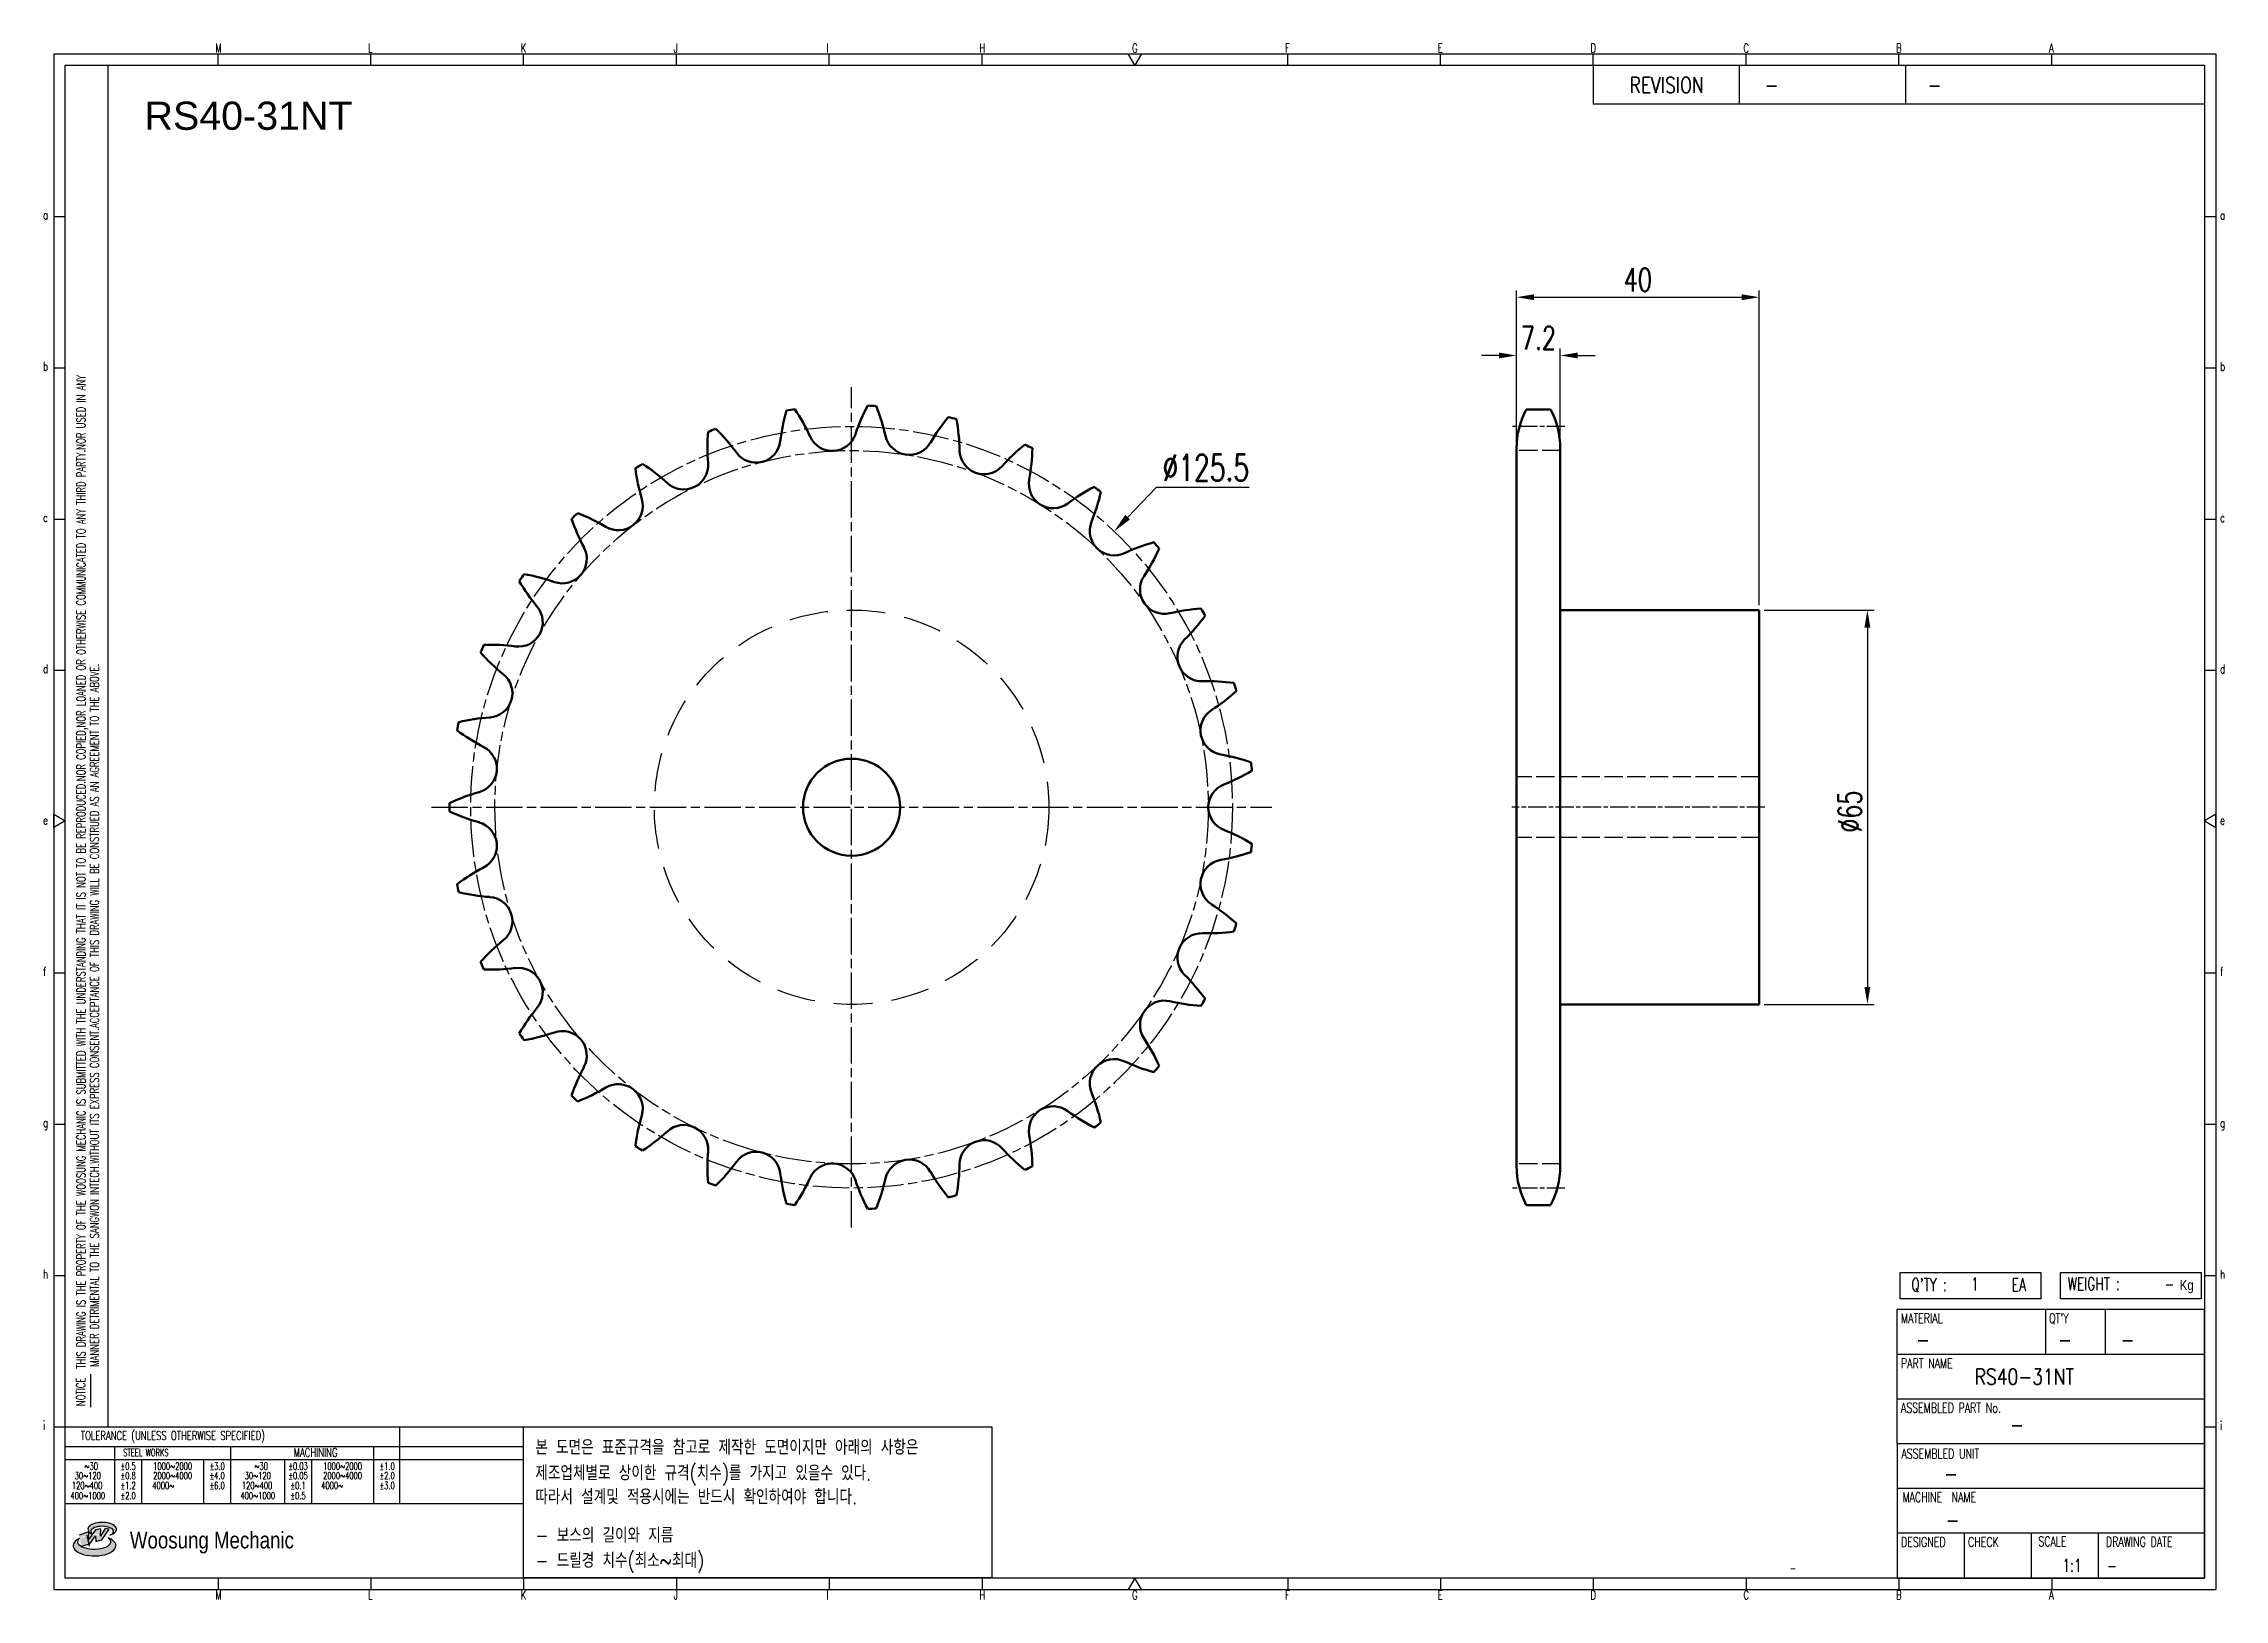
# Model space of a CAD drawing. Header units: millimetres. Extents: x -22172 to -21812, y 1083 to 1339.
import ezdxf
from ezdxf.enums import TextEntityAlignment as Align

# ---------------------------------------------------------------- set-up
doc = ezdxf.new("R2010")
doc.units = ezdxf.units.MM
for name, pattern in [('AM_ISO02W050', [7.5, 6, -1.5]), ('AM_ISO02W050x2', [3.75, 3, -0.75]), ('AM_ISO08W050', [18, 12, -1.5, 3, -1.5]), ('AM_ISO08W050x2', [9, 6, -0.75, 1.5, -0.75]), ('HIDDEN', [9.525, 6.35, -3.175])]:
    doc.linetypes.add(name, pattern=pattern)
for name, color, linetype, lineweight in [('AM_0N', 7, 'Continuous', 50), ('AM_3N', 6, 'AM_ISO02W050', 25), ('AM_7', 4, 'AM_ISO08W050', 25), ('AM_7N', 4, 'AM_ISO08W050', 25)]:
    doc.layers.add(name, color=color, linetype=linetype, lineweight=lineweight)
for name, color, linetype in [('HL', 2, 'HIDDEN'), ('S-DIM', 7, 'Continuous'), ('TITLE', 7, 'Continuous'), ('도면레이아웃', 7, 'Continuous')]:
    doc.layers.add(name, color=color, linetype=linetype)
doc.styles.add('HAN', font='ROMANS.shx', dxfattribs={"width": 0.7, "bigfont": 'whgtxt.shx'})
doc.styles.add('HKD_ST2', font='romans.shx', dxfattribs={"width": 0.7, "height": 4, "bigfont": '@extfont2.shx'})
doc.styles.add('HSG', font='SIMPLEX.shx', dxfattribs={"width": 0.7, "bigfont": 'HSG.shx'})
doc.styles.add('ROMANS', font='romans.shx', dxfattribs={"width": 0.7, "bigfont": 'whgtxt.shx'})
doc.styles.add('SLDTEXTSTYLE4', font='arial.ttf', dxfattribs={"width": 0.8})
doc.styles.get("Standard").update_dxf_attribs({"font": 'arial.ttf'})
doc.dimstyles.new('APP4', dxfattribs={"dimscale": 1.6, "dimtxt": 2.4, "dimasz": 1.8, "dimexe": 0.7, "dimexo": 0.5, "dimgap": 0.6, "dimtad": 1, "dimtoh": 1, "dimdec": 1, "dimrnd": 0.01, "dimzin": 9, "dimdsep": 46, "dimtxsty": 'HSG', "dimcen": 0, "dimclrd": 1, "dimclre": 1, "dimclrt": 256, "dimazin": 2, "dimtp": 1, "dimtm": 1, "dimtfac": 0.5, "dimtdec": 1, "dimtofl": 0, "dimtmove": 0, "dimatfit": 3, "dimfxl": 0, "dimtvp": 1, "dimtolj": 2, "dimlwd": -1, "dimlwe": -1, "dimarcsym": 0})
doc.dimstyles.new('APP8', dxfattribs={"dimscale": 1.8, "dimtxt": 2.4, "dimasz": 1.8, "dimexe": 0.7, "dimexo": 0.5, "dimgap": 0.6, "dimtad": 1, "dimtoh": 1, "dimdec": 1, "dimrnd": 0.01, "dimzin": 9, "dimdsep": 46, "dimtxsty": 'HSG', "dimcen": 0, "dimclrd": 1, "dimclre": 1, "dimclrt": 256, "dimazin": 2, "dimtp": 1, "dimtm": 1, "dimtfac": 0.5, "dimtdec": 1, "dimtofl": 0, "dimtmove": 0, "dimatfit": 3, "dimfxl": 0, "dimtvp": 1, "dimtolj": 2, "dimlwd": -1, "dimlwe": -1, "dimarcsym": 0})

# ---------------------------------------------------------------- blocks, each defined once
blk = doc.blocks.new('SUYWSHJH')
at = {"layer": '도면레이아웃'}
h = blk.add_hatch(color=10, dxfattribs=at)
h.paths.add_polyline_path([(1.544, 35.177), (1.554, 34.966), (1.779, 35.034), (2.054, 35.422), (1.908, 35.446), (1.728, 35.167), (1.741, 35.439), (1.547, 35.405), (1.292, 35.041), (1.295, 35.33), (0.943, 35.208), (1.03, 34.8), (1.336, 34.885)])
edge = h.paths.add_edge_path()
edge.add_ellipse((1.795, 35.421), major_axis=(-0.53, 0), ratio=0.487785, start_angle=122.36065, end_angle=403.39574)
edge.add_line((1.411, 35.244), (1.419, 35.261))
edge.add_ellipse((1.798, 35.344), major_axis=(-0.423, 0), ratio=0.444396, start_angle=131.58977, end_angle=386.19408, ccw=False)
edge = h.paths.add_edge_path()
edge.add_ellipse((1.512, 34.815), major_axis=(-0.793, 0), ratio=0.480113, start_angle=314.67633, end_angle=590.85213)
edge.add_ellipse((1.501, 34.958), major_axis=(-0.62, 0), ratio=0.43311, start_angle=331.7024, end_angle=574.42495, ccw=False)
for p, q in [((0, 90.118), (80.15, 90.118)), ((0, 90.118), (0, 33.191)), ((6.089, 89.693), (6.089, 90.118)), ((11.753, 89.693), (11.753, 90.118)), ((17.418, 89.693), (17.418, 90.118)), ((23.082, 89.693), (23.082, 90.118)), ((28.746, 89.693), (28.746, 90.118)), ((34.411, 89.693), (34.411, 90.118)), ((45.739, 89.693), (45.739, 90.118)), ((51.404, 89.693), (51.404, 90.118)), ((57.068, 89.693), (57.068, 90.118)), ((62.732, 89.693), (62.732, 90.118)), ((68.397, 89.693), (68.397, 90.118)), ((74.061, 89.693), (74.061, 90.118)), ((80.15, 90.118), (80.15, 33.191)), ((0, 84.085), (0.425, 84.085)), ((79.725, 84.085), (80.15, 84.085)), ((0, 78.478), (0.425, 78.478)), ((79.725, 78.478), (80.15, 78.478)), ((0, 72.87), (0.425, 72.87)), ((79.725, 72.87), (80.15, 72.87)), ((0, 67.262), (0.425, 67.262)), ((79.725, 67.262), (80.15, 67.262)), ((0, 56.047), (0.425, 56.047)), ((79.725, 56.047), (80.15, 56.047)), ((0, 50.439), (0.425, 50.439)), ((79.725, 50.439), (80.15, 50.439)), ((0, 44.832), (0.425, 44.832)), ((79.725, 44.832), (80.15, 44.832)), ((1.377, 39.947), (1.377, 41.174)), ((0, 39.224), (0.425, 39.224)), ((79.725, 39.224), (80.15, 39.224)), ((0, 33.191), (80.15, 33.191)), ((6.089, 33.616), (6.089, 33.191)), ((11.753, 33.616), (11.753, 33.191)), ((17.418, 33.616), (17.418, 33.191)), ((23.082, 33.616), (23.082, 33.191)), ((28.746, 33.616), (28.746, 33.191)), ((34.411, 33.616), (34.411, 33.191)), ((45.739, 33.616), (45.739, 33.191)), ((51.404, 33.616), (51.404, 33.191)), ((57.068, 33.616), (57.068, 33.191)), ((62.732, 33.616), (62.732, 33.191)), ((68.397, 33.616), (68.397, 33.191)), ((74.061, 33.616), (74.061, 33.191))]:
    blk.add_line(p, q)
at = {"color": 2}
for p, q in [((2.017, 39.224), (2.017, 89.693)), ((0.425, 39.224), (17.418, 39.224)), ((12.816, 39.224), (12.816, 36.382)), ((17.418, 33.616), (17.418, 39.224)), ((0.425, 38.487), (17.418, 38.487)), ((0.425, 38.012), (17.418, 38.012)), ((2.257, 38.487), (2.257, 36.382)), ((3.257, 38.012), (3.257, 36.382)), ((5.557, 38.012), (5.557, 36.382)), ((6.557, 38.5), (6.557, 36.382)), ((8.557, 38.012), (8.557, 36.382)), ((9.557, 38.026), (9.557, 36.382)), ((11.857, 38.487), (11.857, 36.382)), ((0.425, 36.382), (17.418, 36.382))]:
    blk.add_line(p, q, dxfattribs=at)
at = {"color": 6, "ltscale": 0.5}
for p, q in [((57.068, 89.693), (57.068, 88.246)), ((62.47, 89.693), (62.47, 88.246)), ((68.635, 89.693), (68.635, 88.246)), ((79.725, 88.246), (57.068, 88.246)), ((68.336, 38.59), (68.336, 43.563)), ((79.725, 43.563), (68.336, 43.563)), ((73.827, 43.563), (73.827, 41.905)), ((76.037, 43.563), (76.037, 41.905)), ((79.725, 38.59), (79.725, 43.563)), ((79.725, 41.905), (68.336, 41.905)), ((79.725, 40.248), (68.336, 40.248)), ((68.336, 38.59), (68.336, 33.616)), ((79.725, 38.59), (68.336, 38.59)), ((79.725, 33.616), (79.725, 38.59)), ((79.725, 36.932), (68.336, 36.932)), ((79.725, 35.274), (68.336, 35.274)), ((70.822, 33.616), (70.822, 35.274)), ((73.309, 33.616), (73.309, 35.274)), ((75.796, 33.616), (75.796, 35.274)), ((68.336, 33.616), (79.725, 33.616))]:
    blk.add_line(p, q, dxfattribs=at)
for points in [[(40.075, 89.693), (39.83, 90.118), (40.32, 90.118)], [(0.425, 89.693), (79.725, 89.693), (79.725, 33.616), (0.425, 33.616)], [(0.425, 61.679), (0, 61.433), (0, 61.924)], [(79.725, 61.679), (80.15, 61.433), (80.15, 61.924)], [(40.075, 33.616), (39.83, 33.191), (40.32, 33.191)]]:
    blk.add_lwpolyline(points, close=True)
at = {"layer": 'TITLE', "color": 20}
for p, q in [((68.449, 43.961), (68.449, 44.936)), ((68.449, 44.936), (73.654, 44.936)), ((73.654, 44.936), (73.654, 43.961)), ((74.39, 43.961), (74.39, 44.936)), ((74.39, 44.936), (79.595, 44.936)), ((79.595, 44.936), (79.595, 43.961)), ((73.654, 43.961), (68.449, 43.961)), ((79.595, 43.961), (74.39, 43.961))]:
    blk.add_line(p, q, dxfattribs=at)
at = {"layer": '도면레이아웃'}
for p, q in [((1.295, 35.33), (0.943, 35.208)), ((1.03, 34.8), (1.336, 34.885)), ((1.224, 35.208), (1.311, 34.8)), ((1.224, 35.208), (1.224, 35.208)), ((1.547, 35.405), (1.292, 35.041)), ((1.292, 35.041), (1.295, 35.33)), ((1.336, 34.885), (1.544, 35.177)), ((1.419, 35.261), (1.411, 35.244)), ((1.544, 35.177), (1.554, 34.966)), ((1.741, 35.439), (1.547, 35.405)), ((1.554, 34.966), (1.779, 35.034)), ((1.908, 35.446), (1.728, 35.167)), ((1.728, 35.167), (1.741, 35.439)), ((1.779, 35.034), (2.054, 35.422)), ((2.054, 35.422), (1.908, 35.446))]:
    blk.add_line(p, q, dxfattribs=at)
for centre, major_axis, ratio, start_param, end_param in [((1.795, 35.421), (-0.53, 0), 0.487785, 2.135596, 7.040584), ((1.512, 34.815), (-0.793, 0), 0.480113, 5.492138, 10.312315), ((1.501, 34.958), (-0.62, 0), 0.43311, 5.789299, 10.025607), ((1.798, 35.344), (-0.423, 0), 0.444396, 2.296675, 6.740358)]:
    blk.add_ellipse(centre, major_axis=major_axis, ratio=ratio, start_param=start_param, end_param=end_param, dxfattribs=at)
at = {"color": 4, "style": 'HKD_ST2', "width": 0.7}
for s, p in [('M', (5.988, 90.164)), ('L', (11.652, 90.164)), ('K', (17.316, 90.164)), ('J', (22.981, 90.164)), ('I', (28.645, 90.164)), ('H', (34.309, 90.164)), ('G', (39.974, 90.164)), ('F', (45.638, 90.164)), ('E', (51.302, 90.164)), ('D', (56.967, 90.164)), ('C', (62.631, 90.164)), ('B', (68.295, 90.164)), ('A', (73.96, 90.164)), ('a', (-0.395, 83.976)), ('a', (80.305, 83.97)), ('b', (-0.395, 78.368)), ('b', (80.305, 78.362)), ('c', (-0.395, 72.76)), ('c', (80.305, 72.754)), ('d', (-0.395, 67.153)), ('d', (80.305, 67.147)), ('e', (-0.395, 61.545)), ('e', (80.305, 61.539)), ('f', (-0.395, 55.937)), ('f', (80.305, 55.931)), ('g', (-0.395, 50.33)), ('g', (80.305, 50.324)), ('h', (-0.395, 44.722)), ('h', (80.305, 44.716)), ('i', (-0.395, 39.114)), ('i', (80.305, 39.108)), ('M', (5.988, 32.824)), ('L', (11.652, 32.824)), ('K', (17.316, 32.824)), ('J', (22.981, 32.824)), ('I', (28.645, 32.824)), ('H', (34.309, 32.824)), ('G', (39.974, 32.824)), ('F', (45.638, 32.824)), ('E', (51.302, 32.824)), ('D', (56.967, 32.824)), ('C', (62.631, 32.824)), ('B', (68.295, 32.824)), ('A', (73.96, 32.824))]:
    blk.add_text(s, height=0.326, dxfattribs=at).set_placement(p)
for s, height, style, width, p in [('REVISION', 0.5806, 'HAN', 0.8, (58.415, 88.664)), ('-', 0.581, 'HAN', 0.8, (63.426, 88.664)), ('-', 0.581, 'HAN', 0.8, (69.468, 88.664)), ("Q'TY : ", 0.4746, 'HKD_ST2', 0.7, (68.857, 44.253)), ('1', 0.475, 'HKD_ST2', 0.7, (71.071, 44.275)), ('EA', 0.4746, 'HKD_ST2', 0.7, (72.578, 44.253)), ('WEIGHT : ', 0.4746, 'HKD_ST2', 0.7, (74.65, 44.286)), ('-', 0.581, 'HAN', 0.8, (69.029, 42.157)), ('-', 0.581, 'HAN', 0.8, (74.289, 42.157)), ('-', 0.581, 'HAN', 0.8, (76.623, 42.157)), ('-', 0.581, 'HAN', 0.8, (72.515, 39.013)), ('-', 0.581, 'HAN', 0.8, (70.067, 37.189)), ('-', 0.581, 'HAN', 0.8, (70.126, 35.48)), ('1:1', 0.4746, 'HKD_ST2', 0.7, (74.458, 33.848)), ('-', 0.475, 'HKD_ST2', 0.7, (76.112, 33.837))]:
    blk.add_text(s, height=height, dxfattribs=dict(style=style, width=width)).set_placement(p)
at = {"color": 6, "style": 'HKD_ST2', "width": 0.7}
for s, p in [(' THIS DRAWING IS THE PROPERTY OF THE WOOSUNG MECHANIC IS SUBMITTED WITH THE UNDERSTANDING THAT IT IS NOT TO BE REPRODUCED.NOR COPIED,NOR LOANED OR OTHERWISE COMMUNICATED TO ANY THIRD PARTY.NOR USED IN ANY', (1.173, 41.217)), ('MANNER DETRIMENTAL TO THE SANGWON INTECH.WITHOUT ITS EXPRESS CONSENT.ACCEPTANCE OF THIS DRAWING WILL BE CONSTRUED AS AN AGREEMENT TO THE ABOVE.', (1.672, 41.447))]:
    blk.add_text(s, height=0.326266, rotation=90, dxfattribs=at).set_placement(p)
at = {"style": 'HKD_ST2', "width": 0.7}
blk.add_text('-', height=0.475, dxfattribs=at).set_placement((78.613, 44.286), align=Align.RIGHT)
at = {"color": 4, "style": 'HKD_ST2', "width": 0.7}
for s, height, p in [('MATERIAL', 0.3651, (68.474, 43.425)), ("QT'Y", 0.3651, (73.965, 43.425)), ('PART NAME', 0.3651, (68.474, 41.756)), ('ASSEMBLED PART No.', 0.36511, (68.474, 40.109)), ('ASSEMBLED UNIT', 0.36511, (68.49, 38.408)), ('MACHINE  NAME', 0.36511, (68.532, 36.794)), ('DESIGNED', 0.3651, (68.474, 35.136)), ('CHECK', 0.3651, (70.961, 35.136)), ('SCALE', 0.3651, (73.566, 35.153)), ('DRAWING DATE', 0.36511, (76.071, 35.141))]:
    blk.add_text(s, height=height, dxfattribs=at).set_placement(p, align=Align.TOP_LEFT)
at = {"style": 'HKD_ST2', "width": 0.7}
blk.add_text('NOTICE', height=0.3263, rotation=90, dxfattribs=at).set_placement((1.163, 39.988))
for s, height, style, width, p in [('TOLERANCE (UNLESS OTHERWISE SPECIFIED)', 0.32627, 'HKD_ST2', 0.7, (4.417, 38.896)), ('-', 0.326, 'ROMANS', 0.65, (64.469, 33.975))]:
    blk.add_text(s, height=height, dxfattribs=dict(style=style, width=width)).set_placement(p, align=Align.MIDDLE_CENTER)
at = {"color": 4, "style": 'HKD_ST2', "width": 0.7}
for s, height, p in [('STEEL WORKS', 0.26101, (3.416, 38.268)), ('MACHINING', 0.3263, (9.707, 38.27)), ('%%P0.5', 0.261, (2.757, 37.762)), ('%%P0.8', 0.261, (2.757, 37.411)), ('%%P3.0', 0.261, (6.057, 37.762)), ('%%P4.0', 0.261, (6.057, 37.411)), ('%%P0.03', 0.261, (9.057, 37.762)), ('%%P0.05', 0.261, (9.057, 37.411)), ('%%P1.0', 0.261, (12.357, 37.762)), ('%%P2.0', 0.261, (12.357, 37.411)), ('%%P1.2', 0.261, (2.757, 37.045)), ('%%P2.0', 0.261, (2.757, 36.67)), ('%%P6.0', 0.261, (6.057, 37.045)), ('%%P0.1', 0.261, (9.057, 37.045)), ('%%P0.5', 0.261, (9.057, 36.67)), ('%%P3.0', 0.261, (12.357, 37.045))]:
    blk.add_text(s, height=height, dxfattribs=at).set_placement(p, align=Align.MIDDLE)
for s, height, p in [('30%%126120', 0.261, (1.263, 37.411)), ('%%12630', 0.261, (1.389, 37.762)), ('2000%%1264000', 0.26101, (4.407, 37.411)), ('1000%%1262000', 0.26101, (4.407, 37.762)), ('30%%126120', 0.261, (7.563, 37.411)), ('%%12630', 0.261, (7.689, 37.762)), ('2000%%1264000', 0.26101, (10.707, 37.411)), ('1000%%1262000', 0.26101, (10.707, 37.762)), ('400%%1261000', 0.26101, (1.263, 36.67)), ('120%%126400', 0.26101, (1.237, 37.045)), ('4000%%126', 0.261, (4.061, 37.045)), ('400%%1261000', 0.26101, (7.563, 36.67)), ('120%%126400', 0.26101, (7.537, 37.045)), ('4000%%126', 0.261, (10.321, 37.045))]:
    blk.add_text(s, height=height, dxfattribs=at).set_placement(p, align=Align.MIDDLE_CENTER)
at = {"color": 1, "style": 'SLDTEXTSTYLE4', "width": 0.8}
blk.add_text('Woosung Mechanic', height=0.61957, dxfattribs=at).set_placement((2.822, 34.711))
at = {"layer": 'TITLE', "width": 0.8}
blk.add_text('Kg', height=0.3789, dxfattribs=at).set_placement((78.807, 44.286))
blk = doc.blocks.new('*D265')
at = {"layer": 'Defpoints', "color": 0, "transparency": 16777216}
for p in [(-21995.41, 1258.61), (-22081.96, 1167.68)]:
    blk.add_point(p, dxfattribs=at)
at = {"layer": 'S-DIM', "color": 1, "transparency": 16777216}
for p, q in [((-21988.51, 1265.86), (-21993.18, 1260.95)), ((-21973.17, 1265.86), (-21988.51, 1265.86))]:
    blk.add_line(p, q, dxfattribs=at)
blk.add_solid([(-21993.57, 1261.33), (-21992.79, 1260.58), (-21995.41, 1258.61)], dxfattribs=at)
at = {"layer": 'S-DIM', "transparency": 16777216, "insert": (-21980.3, 1269.1), "char_height": 4.32, "attachment_point": 5, "style": 'HSG'}
blk.add_mtext('\\A2;∅125.5', dxfattribs=at)
blk = doc.blocks.new('*D266')
at = {"layer": 'Defpoints', "color": 0, "transparency": 16777216}
for p in [(-21921.89, 1287.6), (-21929.09, 1271.93), (-21921.89, 1271.93)]:
    blk.add_point(p, dxfattribs=at)
at = {"layer": 'S-DIM', "color": 1, "transparency": 16777216}
for p, q in [((-21931.97, 1287.6), (-21934.85, 1287.6)), ((-21929.09, 1272.73), (-21929.09, 1288.72)), ((-21921.89, 1272.73), (-21921.89, 1288.72)), ((-21919.01, 1287.6), (-21916.13, 1287.6))]:
    blk.add_line(p, q, dxfattribs=at)
for points in [[(-21931.97, 1288.08), (-21931.97, 1287.12), (-21929.09, 1287.6)], [(-21919.01, 1288.08), (-21919.01, 1287.12), (-21921.89, 1287.6)]]:
    blk.add_solid(points, dxfattribs=at)
at = {"layer": 'S-DIM', "transparency": 16777216, "insert": (-21925.49, 1290.48), "char_height": 3.84, "attachment_point": 5, "style": 'HSG'}
blk.add_mtext('\\A2;7.2', dxfattribs=at)
blk = doc.blocks.new('*D267')
at = {"layer": 'Defpoints', "color": 0, "transparency": 16777216}
for p in [(-21889.09, 1297.2), (-21929.09, 1271.93), (-21889.09, 1245.64)]:
    blk.add_point(p, dxfattribs=at)
at = {"layer": 'S-DIM', "color": 1, "transparency": 16777216}
for p, q in [((-21929.09, 1272.73), (-21929.09, 1298.32)), ((-21889.09, 1246.44), (-21889.09, 1298.32)), ((-21926.21, 1297.2), (-21891.97, 1297.2))]:
    blk.add_line(p, q, dxfattribs=at)
for points in [[(-21926.21, 1297.68), (-21926.21, 1296.72), (-21929.09, 1297.2)], [(-21891.97, 1297.68), (-21891.97, 1296.72), (-21889.09, 1297.2)]]:
    blk.add_solid(points, dxfattribs=at)
at = {"layer": 'S-DIM', "transparency": 16777216, "insert": (-21909.09, 1300.08), "char_height": 3.84, "attachment_point": 5, "style": 'HSG'}
blk.add_mtext('\\A2;40', dxfattribs=at)
blk = doc.blocks.new('*D268')
at = {"layer": 'Defpoints', "color": 0, "transparency": 16777216}
for p in [(-21889.09, 1245.64), (-21889.09, 1180.64), (-21871.26, 1180.64)]:
    blk.add_point(p, dxfattribs=at)
at = {"layer": 'S-DIM', "color": 1, "transparency": 16777216}
for p, q in [((-21888.29, 1245.64), (-21870.14, 1245.64)), ((-21871.26, 1242.76), (-21871.26, 1183.52)), ((-21888.29, 1180.64), (-21870.14, 1180.64))]:
    blk.add_line(p, q, dxfattribs=at)
for points in [[(-21871.74, 1242.76), (-21870.78, 1242.76), (-21871.26, 1245.64)], [(-21871.74, 1183.52), (-21870.78, 1183.52), (-21871.26, 1180.64)]]:
    blk.add_solid(points, dxfattribs=at)
at = {"layer": 'S-DIM', "transparency": 16777216, "insert": (-21874.14, 1212.41), "char_height": 3.84, "attachment_point": 5, "rotation": 90, "style": 'HSG'}
blk.add_mtext('\\A2;%%c65', dxfattribs=at)

msp = doc.modelspace()

# ---------------------------------------------------------------- linework, layer by layer
at = {"color": 4}
msp.add_lwpolyline([(-22092.74, 1111.04), (-22015.55, 1111.04), (-22015.55, 1086.11), (-22092.74, 1086.11)], close=True, dxfattribs=at)
at = {"layer": 'AM_0N'}
for p, q in [((-21927.48, 1278.71), (-21923.5, 1278.71)), ((-21929.09, 1272.31), (-21929.09, 1153.97)), ((-21921.89, 1272.31), (-21921.89, 1153.97)), ((-21921.89, 1245.64), (-21889.09, 1245.64)), ((-21889.09, 1245.64), (-21889.09, 1180.64)), ((-21921.89, 1180.64), (-21889.09, 1180.64)), ((-21927.48, 1147.57), (-21923.5, 1147.57))]:
    msp.add_line(p, q, dxfattribs=at)
msp.add_circle((-22038.69, 1213.14), 8, dxfattribs=at)
for centre, radius, start, end in [((-22019.19, 1269.66), 31.48, 163.6399, 173.0645), ((-22038.69, 1213.14), 66.25, 98.1142, 99.3052), ((-22074.21, 1261.23), 31.48, 24.3548, 33.7794), ((-22008.22, 1264.58), 31.48, 152.027, 161.4516), ((-22038.69, 1213.14), 66.25, 86.5013, 87.6923), ((-22063.8, 1267.4), 31.48, 12.7419, 22.1665), ((-21998.49, 1257.39), 31.48, 140.4141, 149.8387), ((-22038.69, 1213.14), 66.25, 74.8884, 76.0793), ((-22052.36, 1271.34), 31.48, 1.129, 10.5536), ((-21915.59, 1272.31), 13.5, 151.7009, 180), ((-21935.39, 1272.31), 13.5, 0, 28.2991), ((-22030.97, 1272.43), 31.48, 175.2528, 184.6774), ((-22038.69, 1213.14), 66.25, 109.7271, 110.9181), ((-22083.16, 1253.1), 31.48, 35.9677, 45.3923), ((-22054.43, 1273.94), 4.01, 215.9677, 353.0645), ((-22041.87, 1275.87), 4.01, 204.3548, 341.4516), ((-22029.18, 1275.23), 4.01, 192.7419, 329.8387), ((-21990.4, 1248.39), 31.48, 128.8012, 138.2258), ((-22038.69, 1213.14), 66.25, 63.2755, 64.4664), ((-22038.69, 1213.14), 66.25, 121.34, 122.531), ((-22043.06, 1272.77), 31.48, 186.8657, 196.2903), ((-22090.29, 1243.33), 31.48, 47.5806, 57.0053), ((-22066.35, 1269.53), 4.01, 227.5806, 4.6774), ((-22016.87, 1272.04), 4.01, 181.129, 318.2258), ((-22040.37, 1272.9), 31.48, 349.5161, 358.9407), ((-22005.46, 1266.44), 4.01, 169.5161, 306.6129), ((-21984.29, 1237.95), 31.48, 117.1883, 126.6129), ((-22038.69, 1213.14), 66.25, 51.6626, 52.8535), ((-22038.69, 1213.14), 66.25, 132.9529, 134.1439), ((-22095.31, 1232.32), 31.48, 59.1935, 68.6182), ((-22077.13, 1262.81), 4.01, 239.1935, 16.2903), ((-22028.31, 1272.02), 31.48, 337.9032, 347.3278), ((-22054.97, 1270.67), 31.48, 198.4786, 207.9032), ((-21995.42, 1258.66), 4.01, 157.9032, 295), ((-22086.34, 1254.05), 4.01, 250.8065, 27.9032), ((-21980.41, 1226.49), 31.48, 105.5754, 115), ((-22016.67, 1268.72), 31.48, 326.2903, 335.7149), ((-22038.69, 1213.14), 66.25, 40.0497, 41.2406), ((-22038.69, 1213.14), 66.25, 144.5658, 145.7568), ((-22098.01, 1220.53), 31.48, 70.8065, 80.2311), ((-21987.14, 1249.02), 4.01, 146.2903, 283.3871), ((-22066.22, 1266.21), 31.48, 210.0915, 219.5161), ((-22093.6, 1243.62), 4.01, 262.4194, 39.5161), ((-21978.92, 1214.49), 31.48, 93.9625, 103.3871), ((-22005.93, 1263.15), 31.48, 314.6774, 324.102), ((-22038.69, 1213.14), 66.25, 28.4368, 29.6277), ((-21980.97, 1237.91), 4.01, 134.6774, 271.7742), ((-22038.69, 1213.14), 66.25, 156.1787, 157.3697), ((-22076.34, 1259.58), 31.48, 221.7044, 231.129), ((-22098.28, 1208.44), 31.48, 82.4194, 91.844), ((-22098.61, 1231.94), 4.01, 274.0323, 51.129), ((-21979.87, 1202.43), 31.48, 82.3496, 91.7742), ((-22038.69, 1213.14), 66.25, 16.8239, 18.0148), ((-21996.53, 1255.53), 31.48, 303.0645, 312.4891), ((-22038.69, 1213.14), 66.25, 167.7916, 168.9826), ((-22084.91, 1251.05), 31.48, 233.3173, 242.7419), ((-22096.12, 1196.54), 31.48, 94.0323, 103.4569), ((-21977.17, 1225.79), 4.01, 123.0645, 260.1613), ((-22101.17, 1219.5), 4.01, 285.6452, 62.7419), ((-21983.23, 1190.81), 31.48, 70.7367, 80.1613), ((-21988.86, 1246.18), 31.48, 291.4516, 300.8762), ((-22038.69, 1213.14), 66.25, 5.211, 6.4019), ((-22091.6, 1185.32), 31.48, 105.6452, 115.0698), ((-21975.88, 1213.14), 4.01, 111.4516, 248.5484), ((-22038.69, 1213.14), 66.25, 179.4045, 180.5955), ((-22091.6, 1240.97), 31.48, 244.9302, 254.3548), ((-22101.17, 1206.79), 4.01, 297.2581, 74.3548), ((-21988.86, 1180.11), 31.48, 59.1238, 68.5484), ((-21977.17, 1200.5), 4.01, 99.8387, 236.9355), ((-21983.23, 1235.47), 31.48, 279.8387, 289.2633), ((-22038.69, 1213.14), 66.25, 353.5981, 354.789), ((-22084.91, 1175.23), 31.48, 117.2581, 126.6827), ((-22038.69, 1213.14), 66.25, 191.0174, 192.2084), ((-22096.12, 1229.75), 31.48, 256.5431, 265.9677), ((-22098.61, 1194.34), 4.01, 308.871, 85.9677), ((-21996.53, 1170.75), 31.48, 47.5109, 56.9355), ((-22038.69, 1213.14), 66.25, 341.9852, 343.1761), ((-22076.34, 1166.7), 31.48, 128.871, 138.2956), ((-21980.97, 1188.37), 4.01, 88.2258, 225.3226), ((-21979.87, 1223.85), 31.48, 268.2258, 277.6504), ((-22038.69, 1213.14), 66.25, 202.6303, 203.8213), ((-22098.28, 1217.85), 31.48, 268.156, 277.5806), ((-22093.6, 1182.66), 4.01, 320.4839, 97.5806), ((-22005.93, 1163.13), 31.48, 35.898, 45.3226), ((-22066.22, 1160.08), 31.48, 140.4839, 149.9085), ((-21987.14, 1177.26), 4.01, 76.6129, 213.7097), ((-21978.92, 1211.8), 31.48, 256.6129, 266.0375), ((-22038.69, 1213.14), 66.25, 330.3723, 331.5632), ((-22038.69, 1213.14), 66.25, 214.2432, 215.4342), ((-22098.01, 1205.76), 31.48, 279.7689, 289.1935), ((-22086.34, 1172.23), 4.01, 332.0968, 109.1935), ((-22016.67, 1157.56), 31.48, 24.2851, 33.7097), ((-22054.97, 1155.62), 31.48, 152.0968, 161.5214), ((-21995.42, 1167.62), 4.01, 65, 202.0968), ((-21980.41, 1199.79), 31.48, 245, 254.4246), ((-22038.69, 1213.14), 66.25, 318.7594, 319.9503), ((-22038.69, 1213.14), 66.25, 225.8561, 227.0471), ((-22095.31, 1193.97), 31.48, 291.3818, 300.8065), ((-22077.13, 1163.48), 4.01, 343.7097, 120.8065), ((-22028.31, 1154.27), 31.48, 12.6722, 22.0968), ((-22043.06, 1153.52), 31.48, 163.7097, 173.1343), ((-22005.46, 1159.84), 4.01, 53.3871, 190.4839), ((-21984.29, 1188.34), 31.48, 233.3871, 242.8117), ((-22038.69, 1213.14), 66.25, 307.1465, 308.3374), ((-22090.29, 1182.96), 31.48, 302.9947, 312.4194), ((-22066.35, 1156.76), 4.01, 355.3226, 132.4194), ((-22016.87, 1154.25), 4.01, 41.7742, 178.871), ((-22040.37, 1153.38), 31.48, 1.0593, 10.4839), ((-22038.69, 1213.14), 66.25, 237.469, 238.66), ((-22030.97, 1153.86), 31.48, 175.3226, 184.7472), ((-22083.16, 1173.19), 31.48, 314.6077, 324.0323), ((-22054.43, 1152.34), 4.01, 6.9355, 144.0323), ((-22041.87, 1150.42), 4.01, 18.5484, 155.6452), ((-22029.18, 1151.06), 4.01, 30.1613, 167.2581), ((-22052.36, 1154.95), 31.48, 349.4464, 358.871), ((-21990.4, 1177.89), 31.48, 221.7742, 231.1988), ((-22038.69, 1213.14), 66.25, 295.5336, 296.7245), ((-21915.59, 1153.97), 13.5, 180, 208.2991), ((-21935.39, 1153.97), 13.5, 331.7009, 0), ((-22038.69, 1213.14), 66.25, 249.0819, 250.2729), ((-22019.19, 1156.63), 31.48, 186.9355, 196.3601), ((-22074.21, 1165.06), 31.48, 326.2206, 335.6452), ((-22008.22, 1161.71), 31.48, 198.5484, 207.973), ((-22063.8, 1158.89), 31.48, 337.8335, 347.2581), ((-21998.49, 1168.9), 31.48, 210.1613, 219.5859), ((-22038.69, 1213.14), 66.25, 260.6948, 261.8858), ((-22038.69, 1213.14), 66.25, 272.3077, 273.4987), ((-22038.69, 1213.14), 66.25, 283.9207, 285.1116)]:
    msp.add_arc(centre, radius, start, end, dxfattribs=at)
at = {"layer": 'AM_3N', "linetype": 'AM_ISO02W050x2'}
for p, q in [((-21921.89, 1271.93), (-21929.09, 1271.93)), ((-21921.89, 1154.35), (-21929.09, 1154.35))]:
    msp.add_line(p, q, dxfattribs=at)
at = {"layer": 'AM_3N', "color": 2, "linetype": 'AM_ISO02W050x2'}
for p, q in [((-21889.09, 1218.14), (-21929.09, 1218.14)), ((-21889.09, 1208.14), (-21929.09, 1208.14))]:
    msp.add_line(p, q, dxfattribs=at)
at = {"layer": 'AM_7', "linetype": 'AM_ISO08W050x2'}
for radius in [62.77, 58.79]:
    msp.add_circle((-22038.69, 1213.14), radius, dxfattribs=at)
at = {"layer": 'AM_7N', "linetype": 'AM_ISO08W050x2'}
for p, q in [((-22038.69, 1143.89), (-22038.69, 1282.4)), ((-22107.94, 1213.14), (-21969.43, 1213.14))]:
    msp.add_line(p, q, dxfattribs=at)
at = {"layer": 'AM_7N', "linetype": 'AM_ISO08W050x2', "ltscale": 0.5}
for p, q in [((-21921.12, 1275.91), (-21929.85, 1275.91)), ((-21888.15, 1213.14), (-21929.85, 1213.14)), ((-21921.12, 1150.38), (-21929.85, 1150.38))]:
    msp.add_line(p, q, dxfattribs=at)
at = {"layer": 'HL'}
msp.add_circle((-22038.69, 1213.14), 32.5, dxfattribs=at)

# ---------------------------------------------------------------- block references
at = {"xscale": 4.446485533803029, "yscale": 4.446485533803029, "zscale": 4.446485533803029}
msp.add_blockref('SUYWSHJH', (-22170.19, 936.63), dxfattribs=at)

# ---------------------------------------------------------------- texts
at = {"color": 2}
msp.add_text('RS40-31NT', height=4.646, dxfattribs=at).set_placement((-22155.22, 1324.79))
at = {"style": 'HAN', "width": 0.8}
msp.add_text('RS40-31NT', height=2.582, dxfattribs=at).set_placement((-21853.57, 1117.99))
at = {"color": 4, "style": 'HAN', "width": 0.8}
for s, p in [('본 도면은 표준규격을 참고로 제작한 도면이지만 아래의 사항은', (-22090.81, 1106.43)), ('제조업체별로 상이한 규격(치수)를 가지고 있을수 있다.', (-22090.81, 1102.19)), ('따라서 설계및 적용시에는 반드시 확인하여야 합니다.', (-22090.81, 1098.26)), ('- 보스의 길이와 지름', (-22090.81, 1091.93)), ('- 드릴경 치수(최소~최대)', (-22090.81, 1087.77))]:
    msp.add_text(s, height=2.4427, dxfattribs=at).set_placement(p)

# ---------------------------------------------------------------- dimensions: what is measured, and where the dimension line sits
at = {"layer": 'S-DIM'}
dim = msp.add_linear_dim(base=(-21889.09, 1297.2), p1=(-21929.09, 1271.93), p2=(-21889.09, 1245.64), dimstyle='APP4', dxfattribs=at)
dim.commit()
dim.dimension.update_dxf_attribs({"geometry": '*D267', "text_midpoint": (-21909.09, 1300.08)})
dim = msp.add_linear_dim(base=(-21921.89, 1287.6), p1=(-21929.09, 1271.93), p2=(-21921.89, 1271.93), dimstyle='APP4', dxfattribs=at)
dim.commit()
dim.dimension.update_dxf_attribs({"geometry": '*D266', "text_midpoint": (-21925.49, 1287.6), "dimtype": 160})
at = {"layer": 'S-DIM', "color": 3}
dim = msp.add_diameter_dim_2p(p1=(-22081.96, 1167.68), p2=(-21995.41, 1258.61), dimstyle='APP8', dxfattribs=at)
dim.commit()
dim.dimension.update_dxf_attribs({"geometry": '*D265', "text_midpoint": (-21980.3, 1265.86), "dimtype": 163})
at = {"layer": 'S-DIM'}
dim = msp.add_linear_dim(base=(-21871.26, 1180.64), p1=(-21889.09, 1245.64), p2=(-21889.09, 1180.64), angle=90, text='%%c<>', dimstyle='APP4', dxfattribs=at)
dim.commit()
dim.dimension.update_dxf_attribs({"geometry": '*D268', "text_midpoint": (-21871.26, 1212.41), "dimtype": 160})

doc.saveas('drawing.dxf')
